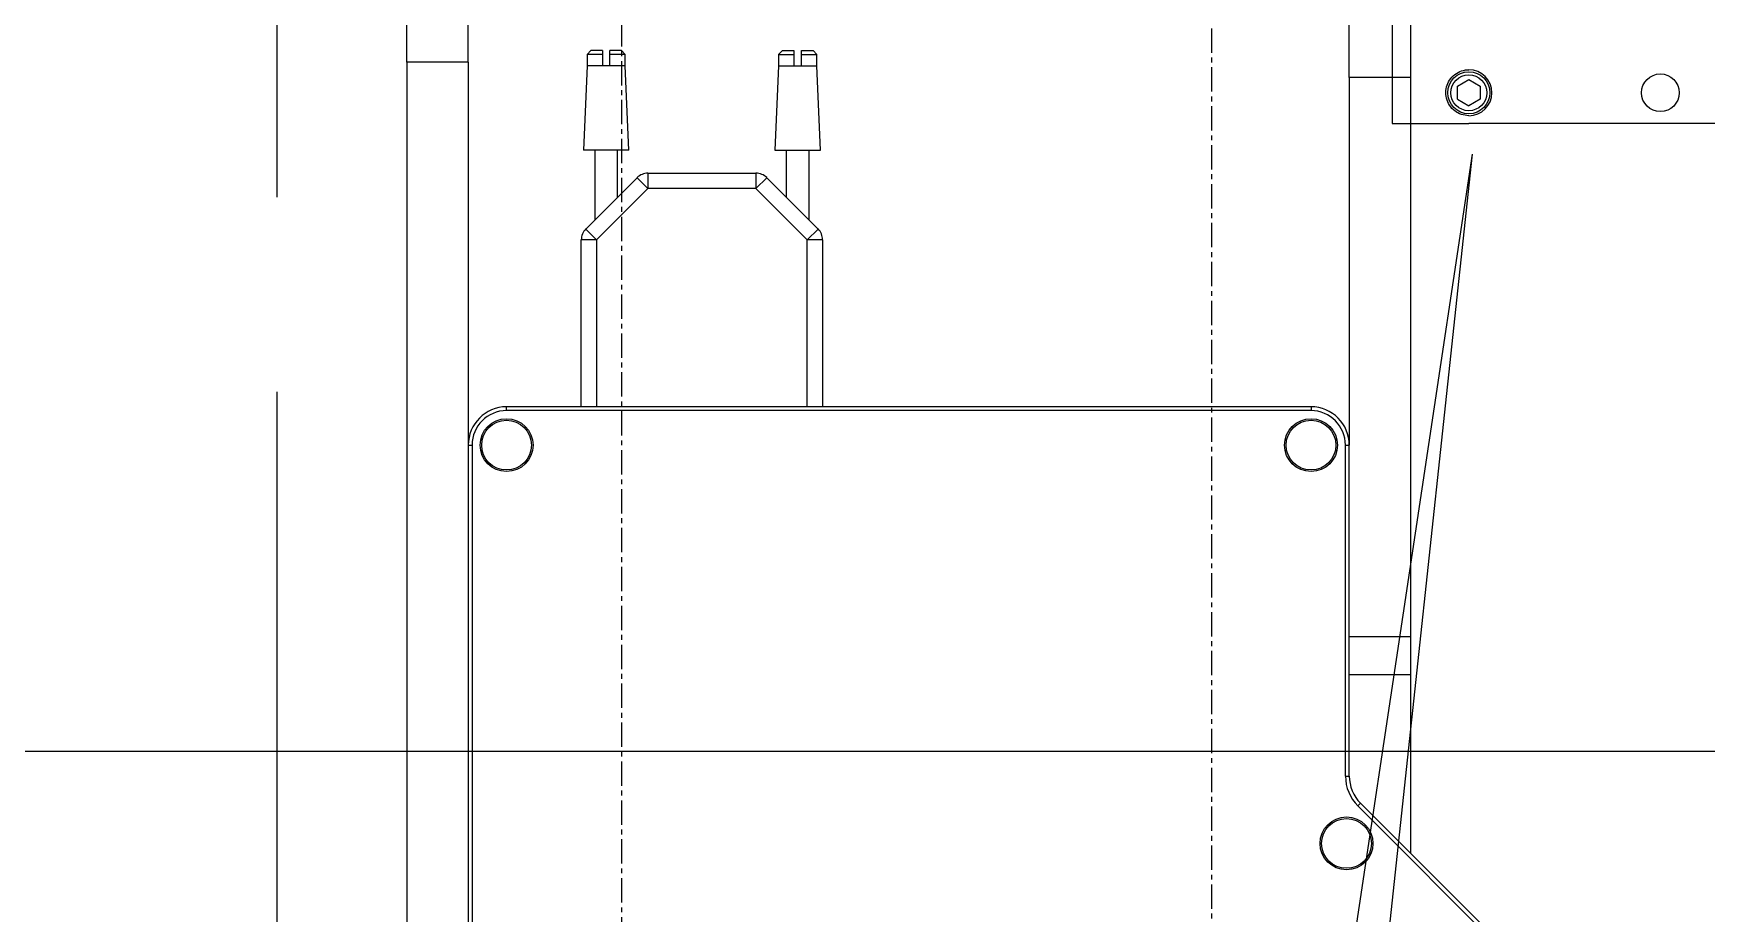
# Model space of a CAD drawing. Extents: x 500 to 100500, y -14500 to 21140.
# Drawn here: x 7231 to 7449.4, y -10017 to -9902.1 of the extents above; entities that cross this region are included whole.
import ezdxf

# ---------------------------------------------------------------- set-up
doc = ezdxf.new("R2010")
doc.units = 0
doc.linetypes.add('CENTER', pattern=[10.16, 6.35, -1.27, 1.27, -1.27])
doc.layers.get('0').update_dxf_attribs({"linetype": 'CONTINUOUS'})
for name, color, linetype in [('30', 111, 'CONTINUOUS'), ('Center', 1, 'CENTER'), ('D', 7, 'CONTINUOUS'), ('SLD-0', 7, 'CONTINUOUS')]:
    doc.layers.add(name, color=color, linetype=linetype)

# ---------------------------------------------------------------- blocks, each defined once
blk = doc.blocks.new('KJA$C3C655F6F')
at = {"layer": '30', "linetype": 'Continuous', "lineweight": 25}
for p, q in [((-28.26, 291.5), (-28.26, 292)), ((76.74, 292), (-28.26, 292)), ((76.74, 291.5), (-28.26, 291.5)), ((76.74, 292), (76.74, 291.5)), ((-33.26, 287), (-32.76, 287)), ((-33.26, 287), (-33.26, 87.4)), ((-32.76, 287), (-32.76, 87.4)), ((81.24, 243.78), (81.24, 287)), ((81.24, 287), (81.74, 287)), ((81.74, 243.78), (81.74, 287)), ((81.24, 243.78), (81.74, 243.78)), ((82.85, 239.9), (83.21, 240.25)), ((159.28, 164.18), (83.21, 240.25)), ((158.92, 163.82), (82.85, 239.9))]:
    blk.add_line(p, q, dxfattribs=at)
for centre, radius in [((-28.26, 287), 3.45), ((76.74, 287), 3.45), ((-28.26, 287), 3.25), ((76.74, 287), 3.25), ((81.38, 235), 3.45), ((81.38, 235), 3.25)]:
    blk.add_circle(centre, radius, dxfattribs=at)
for centre, radius, start, end in [((-28.26, 287), 5, 90, 180), ((-28.26, 287), 4.5, 90, 180), ((76.74, 287), 5, 0, 90), ((76.74, 287), 4.5, 0, 90), ((86.74, 243.78), 5.5, 180, 225), ((86.74, 243.78), 5, 180, 225)]:
    blk.add_arc(centre, radius, start, end, dxfattribs=at)
blk = doc.blocks.new('KJ특성 TURN')
at = {"layer": 'Center', "ltscale": 0.5}
for p, q in [((9197.78, -70811.09), (9197.78, -71397.09)), ((9120.78, -70830.59), (9120.78, -71399.09))]:
    blk.add_line(p, q, dxfattribs=at)
at = {"layer": 'SLD-0'}
for p, q in [((9092.78, -71044.09), (9092.78, -71004.09)), ((9100.78, -71044.09), (9100.78, -71004.09)), ((9215.78, -71046.09), (9215.78, -71016.09)), ((9223.78, -71016.09), (9223.78, -71046.09)), ((9116.78, -71042.59), (9116.28, -71043.09)), ((9116.28, -71043.09), (9116.28, -71044.59)), ((9118.28, -71043.09), (9116.28, -71043.09)), ((9118.28, -71042.59), (9116.78, -71042.59)), ((9118.28, -71042.59), (9118.28, -71043.09)), ((9118.28, -71043.09), (9118.28, -71044.59)), ((9120.78, -71042.59), (9119.28, -71042.59)), ((9119.28, -71043.09), (9119.28, -71042.59)), ((9121.28, -71043.09), (9119.28, -71043.09)), ((9119.28, -71044.59), (9119.28, -71043.09)), ((9121.28, -71043.09), (9120.78, -71042.59)), ((9121.28, -71044.59), (9121.28, -71043.09)), ((9141.78, -71042.59), (9141.28, -71043.09)), ((9141.28, -71043.09), (9141.28, -71044.59)), ((9141.28, -71043.09), (9143.28, -71043.09)), ((9141.78, -71042.59), (9143.28, -71042.59)), ((9143.28, -71042.59), (9143.28, -71043.09)), ((9143.28, -71043.09), (9143.28, -71044.59)), ((9144.28, -71042.59), (9145.78, -71042.59)), ((9144.28, -71043.09), (9144.28, -71042.59)), ((9144.28, -71043.09), (9146.28, -71043.09)), ((9144.28, -71044.59), (9144.28, -71043.09)), ((9146.28, -71043.09), (9145.78, -71042.59)), ((9146.28, -71044.59), (9146.28, -71043.09)), ((9100.78, -71044.09), (9092.78, -71044.09)), ((9092.78, -71044.09), (9092.78, -71239.09)), ((9100.78, -71044.09), (9100.78, -71094.09)), ((9116.28, -71044.59), (9115.8, -71055.59)), ((9118.28, -71044.59), (9116.28, -71044.59)), ((9119.28, -71044.59), (9118.28, -71044.59)), ((9121.28, -71044.59), (9119.28, -71044.59)), ((9121.76, -71055.59), (9121.28, -71044.59)), ((9141.28, -71044.59), (9140.8, -71055.59)), ((9141.28, -71044.59), (9143.28, -71044.59)), ((9143.28, -71044.59), (9144.28, -71044.59)), ((9144.28, -71044.59), (9146.28, -71044.59)), ((9146.76, -71055.59), (9146.28, -71044.59)), ((9223.78, -71046.09), (9215.78, -71046.09)), ((9215.78, -71046.09), (9215.78, -71094.09)), ((9223.78, -71046.09), (9223.78, -71119.09)), ((9121.76, -71055.59), (9115.8, -71055.59)), ((9117.28, -71055.59), (9117.28, -71064.71)), ((9120.28, -71061.71), (9120.28, -71055.59)), ((9140.8, -71055.59), (9146.76, -71055.59)), ((9142.28, -71055.59), (9142.28, -71061.71)), ((9145.28, -71064.71), (9145.28, -71055.59)), ((9116.11, -71065.88), (9122.82, -71059.18)), ((9124.23, -71060.59), (9117.53, -71067.29)), ((9124.23, -71060.59), (9122.82, -71059.18)), ((9124.23, -71058.59), (9138.33, -71058.59)), ((9124.23, -71058.59), (9124.23, -71060.59)), ((9138.33, -71060.59), (9124.23, -71060.59)), ((9138.33, -71058.59), (9138.33, -71060.59)), ((9139.74, -71059.18), (9138.33, -71060.59)), ((9145.03, -71067.29), (9138.33, -71060.59)), ((9139.74, -71059.18), (9146.44, -71065.88)), ((9117.53, -71067.29), (9116.11, -71065.88)), ((9146.44, -71065.88), (9145.03, -71067.29)), ((9117.53, -71067.29), (9115.53, -71067.29)), ((9115.53, -71089.09), (9115.53, -71067.29)), ((9117.53, -71067.29), (9117.53, -71089.09)), ((9147.03, -71067.29), (9145.03, -71067.29)), ((9145.03, -71089.09), (9145.03, -71067.29)), ((9147.03, -71067.29), (9147.03, -71089.09)), ((9215.78, -71119.09), (9223.78, -71119.09)), ((9223.78, -71119.09), (9223.78, -71124.09)), ((9223.78, -71124.09), (9215.78, -71124.09)), ((9223.78, -71124.09), (9223.78, -71147.38))]:
    blk.add_line(p, q, dxfattribs=at)
for centre, start, end in [((9124.23, -71060.59), 90, 135), ((9138.33, -71060.59), 45, 90), ((9117.53, -71067.29), 135, 180), ((9145.03, -71067.29), 0, 45)]:
    blk.add_arc(centre, 2, start, end, dxfattribs=at)
at = {"layer": '30'}
blk.add_blockref('KJA$C3C655F6F', (9134.04, -71381.09), dxfattribs=at)
blk = doc.blocks.new('KJVision F')
at = {"color": 2, "linetype": 'Continuous', "lineweight": 25}
for p, q in [((8160.12, -70726.64, -10.47), (8160.12, -71003.14, -10.47)), ((8160.12, -70986.14, -10.47), (8160.12, -71002.14, -10.47)), ((8168.62, -70998.27, -10.47), (8170.12, -70997.4, -10.47)), ((8168.62, -71000, -10.47), (8168.62, -70998.27, -10.47)), ((8170.12, -70997.4, -10.47), (8171.62, -70998.27, -10.47)), ((8171.62, -70998.27, -10.47), (8171.62, -71000, -10.47)), ((8168.62, -71000, -10.47), (8170.12, -71000.87, -10.47)), ((8171.62, -71000, -10.47), (8170.12, -71000.87, -10.47)), ((8160.12, -71002.14, -10.47), (8160.12, -71002.14, -10.47)), ((8160.12, -71002.14, -10.47), (8160.12, -71002.14, -10.47)), ((8160.12, -71003.14, -10.47), (8170.12, -71003.14, -10.47)), ((8300.12, -71003.14, -10.47), (8170.12, -71003.14, -10.47))]:
    blk.add_line(p, q, dxfattribs=at)
at = {"color": 2}
for p in [(7970.62, -72337.14, -10.47), (8127.62, -71407.14, -10.47)]:
    blk.add_line(p, (8170.62, -71007.14, -10.47), dxfattribs=at)
at = {"color": 2, "linetype": 'Continuous', "lineweight": 25}
for centre, radius in [((8170.12, -70999.14, -10.47), 2.75), ((8170.12, -70999.14, -10.47), 2.35), ((8195.12, -70999.14, -10.47), 2.46)]:
    blk.add_circle(centre, radius, dxfattribs=at)
blk.add_arc((8170.12, -70999.14, -10.47), 3, 270, 90, dxfattribs=at)
blk.add_open_spline([(8170.12, -71002.14, -10.47), (8169.79, -71002.1, -10.47), (8169.13, -71002.04, -10.47), (8168.25, -71001.55, -10.47), (8167.56, -71000.81, -10.47), (8167.15, -70999.87, -10.47), (8167.08, -70998.86, -10.47), (8167.33, -70997.89, -10.47), (8167.88, -70997.06, -10.47), (8168.68, -70996.44, -10.47), (8169.48, -70996.17, -10.47), (8169.97, -70996.14, -10.47), (8170.12, -70996.14, -10.47)], degree=3, knots=[0, 0, 0, 0, 0.104157, 0.20821, 0.314967, 0.424079, 0.530103, 0.632333, 0.736, 0.843986, 0.952648, 1, 1, 1, 1], dxfattribs=at)
at = {"layer": 'Center', "ltscale": 20}
blk.add_line((8497.12, -70631.77, -10.47), (8497.12, -72337.14, -10.47), dxfattribs=at)
at = {"layer": 'D', "color": 2, "elevation": -10.47}
blk.add_lwpolyline([(8347.12, -70673.15), (8796.12, -70673.15), (8796.12, -71085.15), (8347.12, -71085.15)], close=True, dxfattribs=at)
at = {"layer": 'Center'}
blk.add_blockref('KJ특성 TURN', (-578.66, 48.95, -10.47), dxfattribs=at)

msp = doc.modelspace()

# ---------------------------------------------------------------- block references
for p in [(-1234.37, 61089.26, -65.34), (-751.77, 61089.26, -65.34)]:
    msp.add_blockref('KJVision F', p)

doc.saveas('drawing.dxf')
